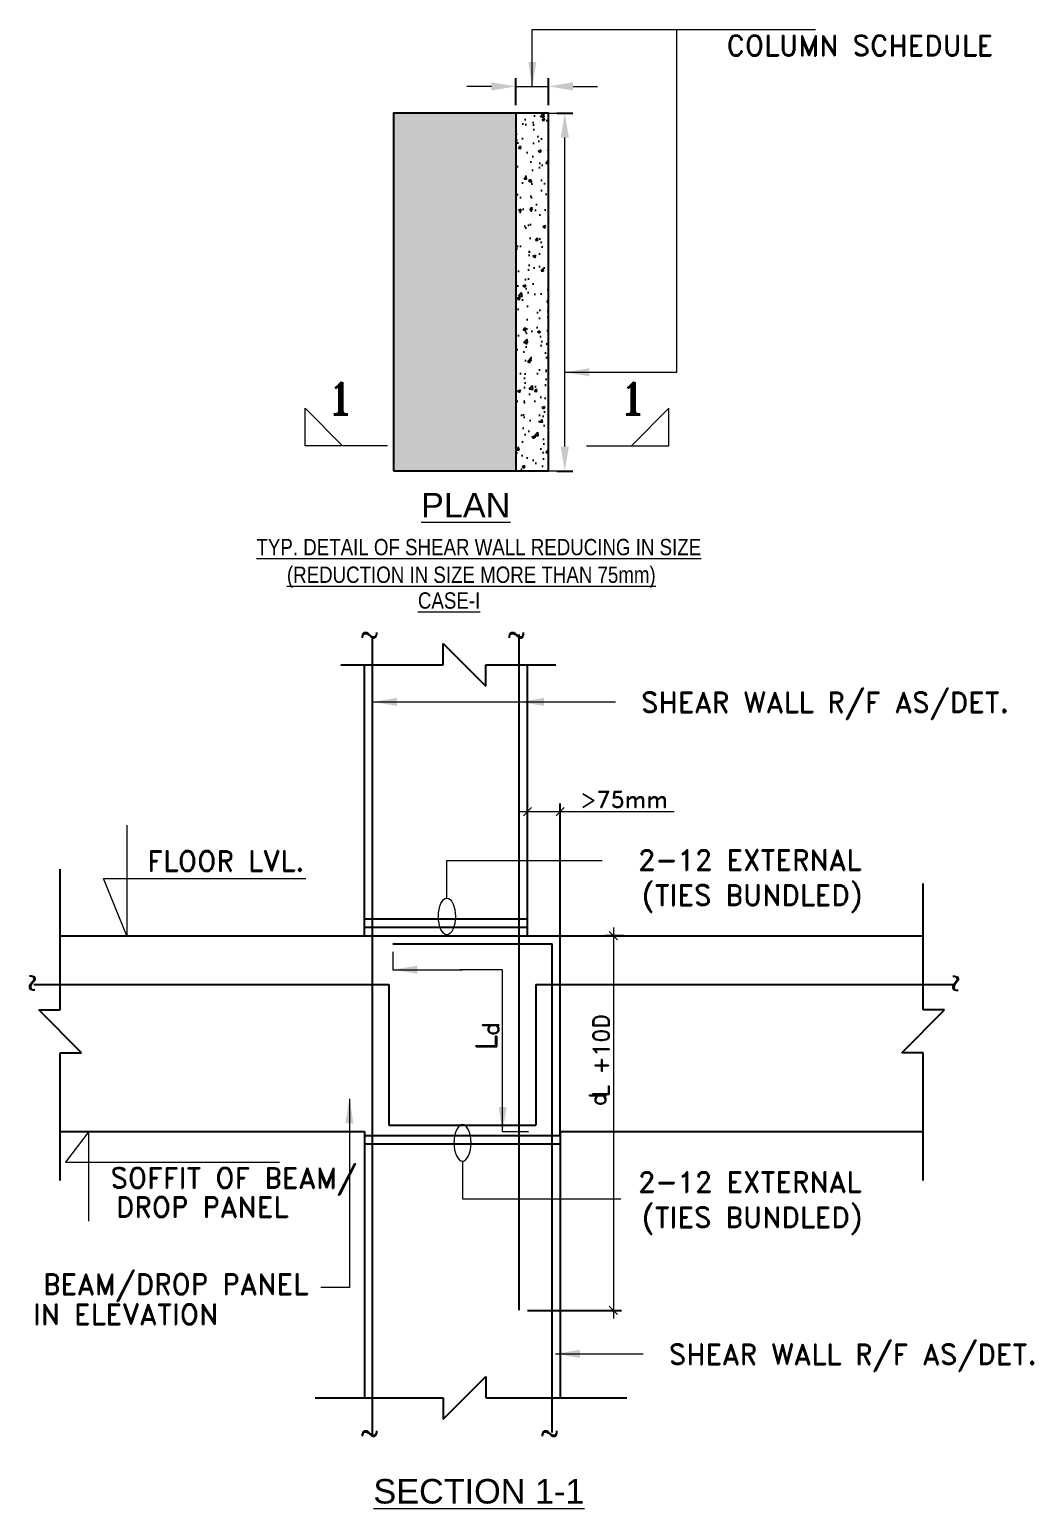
# Model space of a CAD drawing. Header units: millimetres. Extents: x 1123469 to 1752051, y -126924 to 196924.
# Drawn here: x 1666292 to 1678590, y -35415 to -17294 of the extents above; entities that cross this region are included whole.
import ezdxf
from ezdxf.enums import TextEntityAlignment as Align

# ---------------------------------------------------------------- set-up
doc = ezdxf.new("R2010")
doc.units = ezdxf.units.MM
doc.header["$LTSCALE"] = 500
doc.header["$MEASUREMENT"] = 0
doc.header["$PDMODE"] = 34
doc.linetypes.add('1', pattern=[0])
doc.linetypes.add('ACAD_ISO04W100', pattern=[30, 24, -3, 0, -3])
doc.layers.get('Defpoints').update_dxf_attribs({"lineweight": 0})
for name, color, linetype in [('beam', 4, '1'), ('GRID-STRUCTRE', 9, 'ACAD_ISO04W100'), ('Reinf', 4, 'Continuous')]:
    doc.layers.add(name, color=color, linetype=linetype)
for name, color, linetype, lineweight in [('DIAMENTION', 1, 'Continuous', 0), ('DIM', 1, 'Continuous', 20), ('LINE', 7, 'Continuous', 13), ('Omx-Hatch', 252, 'Continuous', 5), ('Omx-Text', 3, 'Continuous', 18), ('Omx-Text Heading', 91, 'Continuous', 18), ('TEXT 3', 3, 'Continuous', 5)]:
    doc.layers.add(name, color=color, linetype=linetype, lineweight=lineweight)
doc.styles.add('2MM', font='romans.shx', dxfattribs={"width": 0.7})
doc.styles.add('ARIAL', font='arial.ttf')
doc.styles.add('MAH', font='romand.shx', dxfattribs={"height": 250})
doc.styles.add('RD', font='romand.shx', dxfattribs={"height": 200})
doc.styles.add('ROMANT', font='romant__.ttf', dxfattribs={"width": 0.9, "height": 600})
doc.styles.add('STYLE4', font='ARIALN.TTF')
doc.dimstyles.new('SHUIB', dxfattribs={"dimtxt": 200, "dimasz": 180, "dimexe": 100, "dimexo": 250, "dimgap": 50, "dimtad": 2, "dimdec": 0, "dimzin": 1, "dimdsep": 46, "dimtxsty": '2MM', "dimblk": 'OBLIQUE', "dimcen": 0, "dimdle": 100, "dimclrd": 1, "dimclre": 1, "dimclrt": 3, "dimadec": 0, "dimazin": 0, "dimtfac": 1, "dimtdec": 0, "dimtix": 1, "dimtmove": 2, "dimatfit": 3, "dimfxl": 1, "dimtolj": 1, "dimlwd": -1, "dimarcsym": 0})

# ---------------------------------------------------------------- blocks, each defined once
blk = doc.blocks.new('_Oblique')
at = {"color": 0, "linetype": 'ByBlock', "lineweight": -2}
blk.add_line((-0.5, -0.5), (0.5, 0.5), dxfattribs=at)
blk = doc.blocks.new('*D96')
at = {"layer": 'Defpoints', "color": 0, "transparency": 16777216}
for p in [(1673669, -28397, 0), (1672292, -32988, 0), (1673444, -32988)]:
    blk.add_point(p, dxfattribs=at)
at = {"layer": 'Omx-Text', "color": 1, "lineweight": -2, "transparency": 16777216}
for p, q in [((1673569, -28397), (1673344, -28397)), ((1672392, -32988), (1673544, -32988))]:
    blk.add_line(p, q, dxfattribs=at)
at = {"layer": 'Omx-Text', "color": 1, "transparency": 16777216}
blk.add_line((1673444, -28297), (1673444, -33088), dxfattribs=at)
at = {"layer": 'Omx-Text', "color": 1, "transparency": 16777216, "xscale": 100, "yscale": 100, "zscale": 100}
for p, rotation in [((1673444, -28397), 90), ((1673444, -32988), 270)]:
    blk.add_blockref('_Oblique', p, dxfattribs=dict(at, rotation=rotation))
at = {"layer": 'Omx-Text', "color": 3, "transparency": 16777216, "insert": (1673294, -29866), "char_height": 200, "attachment_point": 5, "rotation": 90, "style": 'RD'}
blk.add_mtext('\\A1;L +10D', dxfattribs=at)
blk = doc.blocks.new('*D97')
at = {"layer": 'Defpoints', "color": 0, "transparency": 16777216}
for p in [(1672392, -26878), (1672392, -27285, 0), (1672793, -30953, 0)]:
    blk.add_point(p, dxfattribs=at)
at = {"layer": 'Omx-Text', "color": 1, "lineweight": -2, "transparency": 16777216}
for p, q in [((1672392, -27185), (1672392, -26778)), ((1672793, -30853), (1672793, -26778))]:
    blk.add_line(p, q, dxfattribs=at)
at = {"layer": 'Omx-Text', "color": 1, "transparency": 16777216}
for p, q in [((1672893, -26878), (1672292, -26878)), ((1674187, -26878), (1672793, -26878))]:
    blk.add_line(p, q, dxfattribs=at)
at = {"layer": 'Omx-Text', "color": 1, "transparency": 16777216, "xscale": 100, "yscale": 100, "zscale": 100, "rotation": 180}
blk.add_blockref('_Oblique', (1672392, -26878), dxfattribs=at)
at = {"layer": 'Omx-Text', "color": 1, "transparency": 16777216, "xscale": 100, "yscale": 100, "zscale": 100}
blk.add_blockref('_Oblique', (1672793, -26878), dxfattribs=at)
at = {"layer": 'Omx-Text', "color": 3, "transparency": 16777216, "insert": (1673575, -26728), "char_height": 200, "attachment_point": 5, "style": 'RD'}
blk.add_mtext('\\A1;>75mm', dxfattribs=at)
blk = doc.blocks.new('*D99')
at = {"layer": 'Defpoints', "color": 0, "ltscale": 100, "transparency": 16777216}
for p in [(1672651, -17990), (1672251, -18318, 0), (1672651, -18318, 0)]:
    blk.add_point(p, dxfattribs=at)
at = {"layer": 'DIAMENTION', "color": 1, "lineweight": -2, "ltscale": 100, "transparency": 16777216}
for p, q in [((1672251, -18218), (1672251, -17890)), ((1672651, -18218), (1672651, -17890))]:
    blk.add_line(p, q, dxfattribs=at)
at = {"layer": 'DIAMENTION', "color": 1, "ltscale": 100, "transparency": 16777216}
for p, q in [((1671951, -17990), (1671651, -17990)), ((1672251, -17990), (1672651, -17990)), ((1672951, -17990), (1673251, -17990))]:
    blk.add_line(p, q, dxfattribs=at)
for points in [[(1671951, -17940), (1671951, -18040), (1672251, -17990)], [(1672951, -17940), (1672951, -18040), (1672651, -17990)]]:
    blk.add_solid(points, dxfattribs=at)
blk = doc.blocks.new('*D100')
at = {"layer": 'Defpoints', "color": 0, "ltscale": 100, "transparency": 16777216}
for p in [(1672651, -18318, 0), (1672849, -18318), (1672651, -22703, 0)]:
    blk.add_point(p, dxfattribs=at)
at = {"layer": 'DIAMENTION', "color": 1, "lineweight": -2, "ltscale": 100, "transparency": 16777216}
for p, q in [((1672751, -18318), (1672949, -18318)), ((1672751, -22703), (1672949, -22703))]:
    blk.add_line(p, q, dxfattribs=at)
at = {"layer": 'DIAMENTION', "color": 1, "ltscale": 100, "transparency": 16777216}
blk.add_line((1672849, -22403), (1672849, -18618), dxfattribs=at)
for points in [[(1672799, -18618), (1672899, -18618), (1672849, -18318)], [(1672799, -22403), (1672899, -22403), (1672849, -22703)]]:
    blk.add_solid(points, dxfattribs=at)

msp = doc.modelspace()

# ---------------------------------------------------------------- hatches: boundary and pattern name
at = {"layer": 'GRID-STRUCTRE', "ltscale": 50}
h = msp.add_hatch(dxfattribs=at)
h.set_pattern_fill('AR-CONC', color=6, scale=50, style=0)
h.set_pattern_definition([(50, (732973.7, -148593.2), (358.63009, -31.37607), [37.5, -412.5]), (355, (732973.7, -148593.2), (-69.37567, 376.09607), [30, -330]), (100.4514, (733003.58, -148595.8), (289.25469, 344.71977), [31.8701, -350.57106]), (46.1842, (732973.7, -148493.2), (533.62052, -82.7595), [56.25, -618.75]), (96.6356, (733018.16, -148500.1), (467.33135, 487.05894), [47.80514, -525.8565]), (351.1842, (732973.7, -148493.2), (467.33097, 487.0593), [45, -495]), (21, (733023.7, -148518.2), (298.45353, -201.309445), [37.5, -412.5]), (326, (733023.7, -148518.2), (121.65767, 362.57502), [30, -330]), (71.4514, (733048.57, -148534.97), (420.11131, 161.26525), [31.8701, -350.57106]), (37.5, (732973.7, -148593.2), (6.079928, 166.446927), [0, -326, 0, -335, 0, -331.25]), (7.5, (732973.7, -148593.2), (131.53477, 197.205856), [0, -191, 0, -318.5, 0, -126.25]), (327.5, (732862.2, -148593.2), (266.911218, -11.277436), [0, -125, 0, -390, 0, -517.5]), (317.5, (732812.2, -148593.2), (291.593085, 50.05249), [0, -162.5, 0, -259, 0, -367.5])])
h.paths.add_polyline_path([(1672251.4, -22702.6), (1672651.4, -22702.6), (1672651.4, -18318), (1672257.9, -18318)])
at = {"layer": 'Omx-Hatch', "ltscale": 50}
msp.add_hatch(color=256, dxfattribs=at).paths.add_polyline_path([(1670751.4, -18318), (1670751.4, -22702.6), (1672251.4, -22702.6), (1672251.4, -18318)])

# ---------------------------------------------------------------- linework, layer by layer
at = {"layer": 'beam', "ltscale": 50}
for p, q in [((1672251.4, -22702.6, -4), (1672251.4, -18318, -4)), ((1671358.9, -25078.5, -4), (1671358.9, -24816.4, -4)), ((1671358.9, -24816.4, -4), (1671883, -25340.5, -4)), ((1670105.8, -25078.5, -4), (1671358.9, -25078.5, -4)), ((1670393.3, -28397, -4), (1670393.3, -25078.5, -4)), ((1671883, -25078.5, -4), (1672737.5, -25078.5, -4)), ((1671883, -25340.5, -4), (1671883, -25078.5, -4)), ((1672391.9, -28397, -4), (1672391.9, -25078.5, -4)), ((1666667.8, -29307.3, -4), (1666667.8, -27580.2, -4)), ((1677240.3, -29307.3, -4), (1677240.3, -27756, -4)), ((1666667.8, -28397, -4), (1677240.3, -28397, -4)), ((1666929.8, -29831.3, -4), (1666405.8, -29307.3, -4)), ((1666405.8, -29307.3, -4), (1666667.8, -29307.3, -4)), ((1676978.2, -29831.3, -4), (1677502.3, -29307.3, -4)), ((1677502.3, -29307.3, -4), (1677240.3, -29307.3, -4)), ((1666667.8, -29831.3, -4), (1666929.8, -29831.3, -4)), ((1666667.8, -31398.6, -4), (1666667.8, -29831.3, -4)), ((1677240.3, -29831.3, -4), (1676978.2, -29831.3, -4)), ((1677240.3, -31398.6, -4), (1677240.3, -29831.3, -4)), ((1666667.8, -30797, -4), (1670393.3, -30797, -4)), ((1670393.3, -30797, -4), (1670393.3, -34060.1, -4)), ((1672793.3, -30797, -4), (1672793.3, -34060.1, -4)), ((1672793.3, -30797, -4), (1677240.3, -30797, -4)), ((1671358.9, -34322.2, -4), (1671883, -33798.1, -4)), ((1671883, -33798.1, -4), (1671883, -34060.1, -4)), ((1669791.6, -34060.1, -4), (1671358.9, -34060.1, -4)), ((1671358.9, -34060.1, -4), (1671358.9, -34322.2, -4)), ((1671883, -34060.1, -4), (1673610, -34060.1, -4))]:
    msp.add_line(p, q, dxfattribs=at)
at = {"layer": 'beam', "ltscale": 50, "elevation": -4}
msp.add_lwpolyline([(1670751.4, -22702.6), (1672651.4, -22702.6), (1672651.4, -18318), (1670751.4, -18318)], close=True, dxfattribs=at)
at = {"layer": 'Defpoints', "color": 0, "linetype": 'ByBlock', "ltscale": 50}
for p in [(1670757.9, -18318, -4), (1670757.9, -18318, -4), (1672257.9, -18318, -4), (1672257.9, -18318, -4), (1672651.4, -18318, -4)]:
    msp.add_point(p, dxfattribs=at)
at = {"layer": 'DIAMENTION', "ltscale": 100}
for p, q in [((1674222.5, -17293.5, -4), (1675921.2, -17293.5, -4)), ((1672251.4, -17990.2, -4), (1672651.4, -17990.2, -4)), ((1671404.7, -27937.8, -4), (1671404.7, -27474, -4)), ((1671404.7, -27474, -4), (1673308.8, -27474, -4)), ((1670741.3, -28593.9, -4), (1670741.3, -28813.4, -4)), ((1672087.1, -30797.2, -4), (1672403.8, -30797.2, -4)), ((1671595.4, -31158.4, -4), (1671595.4, -31622.2, -4)), ((1671595.4, -31622.2, -4), (1673537.4, -31622.2, -4))]:
    msp.add_line(p, q, dxfattribs=at)
msp.add_ellipse((1671404.7, -28161.4, -4), major_axis=(0, -223.6), ratio=0.4686774, dxfattribs=at)
at = {"layer": 'DIAMENTION', "ltscale": 100, "extrusion": (-4.57245e-35, -3.69981e-15, -1)}
msp.add_ellipse((1671595.4, -30934.8, -4), major_axis=(0, 223.6), ratio=0.4686774, dxfattribs=at)
at = {"layer": 'DIM', "ltscale": 50}
msp.add_line((1672451.4, -18318, -4), (1672878.1, -18318, -4), dxfattribs=at)
at = {"layer": 'DIM'}
msp.add_line((1672651.4, -22702.6, -4), (1672925.2, -22702.6, -4), dxfattribs=at)
at = {"layer": 'LINE', "linetype": 'ByBlock', "ltscale": 3}
for p, q in [((1667484, -27041.3, -4), (1667484, -28397, -4)), ((1667484, -28397, -4), (1667199.6, -27695.3, -4)), ((1667199.6, -27695.3, -4), (1669675.3, -27695.3, -4)), ((1667017.3, -30797, -4), (1666733, -31170.4, -4)), ((1667017.3, -31893.9, -4), (1667017.3, -30797, -4)), ((1666733, -31170.4, -4), (1669354.4, -31170.4, -4))]:
    msp.add_line(p, q, dxfattribs=at)
at = {"layer": 'LINE', "color": 1, "ltscale": 50, "elevation": -4}
for points in [[(1670677.4, -22392.8), (1669667.9, -22392.8), (1669667.9, -21934.2), (1670124.3, -22392.8)], [(1673113, -22392.8), (1674122.6, -22392.8), (1674122.6, -21934.2), (1673666.1, -22392.8)]]:
    msp.add_lwpolyline(points, dxfattribs=at)
at = {"layer": 'Reinf', "ltscale": 50}
for p, q in [((1670493.3, -34516.8, -4), (1670493.3, -24733.5, -4)), ((1670393.3, -28191.6, -4), (1672391.9, -28191.6, -4)), ((1670393.3, -28291.6, -4), (1672383.3, -28291.6, -4)), ((1670741.3, -28497, -4), (1672693.3, -28497, -4)), ((1672693.3, -34485.7, -4), (1672693.3, -28497, -4)), ((1670393.3, -30847, -4), (1672793.3, -30847, -4)), ((1670393.3, -30947, -4), (1672793.3, -30947, -4))]:
    msp.add_line(p, q, dxfattribs=at)
at = {"layer": 'Reinf', "linetype": 'ByBlock', "ltscale": 3}
for p, q in [((1672291.9, -32987.6, -4), (1672291.9, -24707.7, -4)), ((1666345.7, -28997, -4), (1670693.3, -28997, -4)), ((1670693.3, -28997, -4), (1670693.3, -30717.2, -4)), ((1672493.5, -28997, -4), (1672493.5, -30717.2, -4)), ((1672493.5, -28997, -4), (1677635.2, -28997, -4)), ((1670693.3, -30717.2, -4), (1672493.5, -30717.2, -4))]:
    msp.add_line(p, q, dxfattribs=at)

# ---------------------------------------------------------------- texts
at = {"layer": 'Omx-Text', "style": 'RD'}
for s, p in [('COLUMN SCHEDULE', (1676464.4, -17489.4, -4)), ('SHEAR WALL R/F AS/DET.', (1676037.7, -25555.1, -4)), ('FLOOR LVL.', (1668698.5, -27482.8, -4)), ('2-12 EXTERNAL ', (1675198, -27468.7, -4)), ('(TIES BUNDLED)', (1675144.1, -27917.8, -4)), ('SOFFIT OF BEAM/', (1668792.9, -31382.6, -4)), ('2-12 EXTERNAL ', (1675198, -31415.7, -4)), (' DROP PANEL', (1668319, -31721.8, -4)), ('(TIES BUNDLED)', (1675144.1, -31864.8, -4)), ('BEAM/DROP PANEL', (1668079.6, -32684.8, -4)), ('IN ELEVATION', (1667468.1, -33037.2, -4)), ('SHEAR WALL R/F AS/DET.', (1676377.6, -33544.1, -4))]:
    msp.add_text(s, height=250, dxfattribs=at).set_placement(p, align=Align.MIDDLE)
at = {"layer": 'Omx-Text', "width": 348.75, "attachment_point": 1, "rotation": 90, "style": 'RD'}
for s, insert, char_height in [('d', (1671842.6, -29624.7, -4), 200), ('L', (1671765, -29799.2, -4), 250), ('d', (1673153.3, -30488.6, -4), 200)]:
    msp.add_mtext(s, dxfattribs=dict(at, insert=insert, char_height=char_height))
at = {"layer": 'Omx-Text Heading'}
for s, height, style, p in [('%%UPLAN', 300, 'ARIAL', (1671635.3, -23120.8, -4)), ('%%UTYP. DETAIL OF SHEAR WALL REDUCING IN SIZE', 200, 'STYLE4', (1671795.8, -23634.8, -4)), ('%%U(REDUCTION IN SIZE MORE THAN 75mm)', 200, 'STYLE4', (1671703.8, -23998.4, -4)), ('%%UCASE-I', 200, 'STYLE4', (1671431.6, -24289.3, -4)), ('%%USECTION 1-1', 300, 'ARIAL', (1671796.8, -35204.9, -4))]:
    msp.add_text(s, height=height, dxfattribs=dict(at, style=style)).set_placement(p, align=Align.MIDDLE)
at = {"layer": 'Reinf', "style": 'MAH'}
for p in [(1670343.2, -24810.9, -4), (1672141.9, -24810.9, -4), (1670343.2, -34594.3, -4), (1672548.7, -34594.3, -4)]:
    msp.add_text('~', height=225, dxfattribs=at).set_placement(p)
for p in [(1666228, -28858.6, -4), (1677538.3, -28863.3, -4)]:
    msp.add_text('~', height=225, rotation=270, dxfattribs=at).set_placement(p)
at = {"layer": 'TEXT 3', "style": 'ROMANT'}
for p in [(1670104.9, -21812.1, -4), (1673685.5, -21812.1, -4)]:
    msp.add_text('1', height=400, dxfattribs=at).set_placement(p, align=Align.MIDDLE)

# ---------------------------------------------------------------- dimensions: what is measured, and where the dimension line sits
at = {"layer": 'DIAMENTION', "ltscale": 100}
dim = msp.add_linear_dim(base=(1672651.4, -17990.2, -4), p1=(1672251.4, -18318, -4), p2=(1672651.4, -18318, -4), text=' ', dimstyle='SHUIB', override={"dimtxt": 300, "dimasz": 300, "dimexo": 100, "dimlfac": 0.25, "dimtxsty": 'RD', "dimsah": 1, "dimtmove": 1}, dxfattribs=at)
dim.commit()
dim.dimension.update_dxf_attribs({"geometry": '*D99', "text_midpoint": (1672451.4, -17990.2, -4)})
dim = msp.add_linear_dim(base=(1672848.9, -18318, -4), p1=(1672651.4, -22702.6, -4), p2=(1672651.4, -18318, -4), angle=90, text=' ', dimstyle='SHUIB', override={"dimtxt": 300, "dimasz": 300, "dimexo": 100, "dimlfac": 0.25, "dimtxsty": 'RD', "dimsah": 1, "dimtmove": 1}, dxfattribs=at)
dim.commit()
dim.dimension.update_dxf_attribs({"geometry": '*D100', "text_midpoint": (1672848.9, -20510.3, -4)})
at = {"layer": 'Omx-Text'}
dim = msp.add_linear_dim(base=(1672391.9, -26877.9, -4), p1=(1672793.3, -30952.8, -4), p2=(1672391.9, -27284.9, -4), text='>75mm', dimstyle='SHUIB', override={"dimtxt": 250, "dimasz": 100, "dimexo": 100, "dimlfac": 0.25, "dimtxsty": 'RD', "dimtmove": 1}, dxfattribs=at)
dim.commit()
dim.dimension.update_dxf_attribs({"geometry": '*D97', "text_midpoint": (1673575.4, -26877.9, -4), "dimtype": 160})
dim = msp.add_linear_dim(base=(1673443.9, -32987.6, -4), p1=(1673668.6, -28397, -4), p2=(1672291.9, -32987.6, -4), angle=90, text='L +10D', dimstyle='SHUIB', override={"dimtxt": 250, "dimasz": 100, "dimexo": 100, "dimlfac": 0.25, "dimtxsty": 'RD', "dimtmove": 1}, dxfattribs=at)
dim.commit()
dim.dimension.update_dxf_attribs({"geometry": '*D96', "text_midpoint": (1673443.9, -29866.4, -4), "dimtype": 160})

# ---------------------------------------------------------------- leaders
at = {"layer": 'DIAMENTION', "ltscale": 100}
for points in [[(1672451.4, -17990.2, -4), (1672451.4, -17293.5, -4), (1674320.5, -17293.5, -4)], [(1672848.9, -21492.8, -4), (1674222.5, -21492.8, -4), (1674222.5, -17293.5, -4)], [(1670494.8, -25531.6, -4), (1672291.9, -25531.6, -4)], [(1672293.4, -25531.6, -4), (1673470.1, -25531.6, -4)], [(1670741.3, -28813.4, -4), (1671595.9, -28813.4, -4)], [(1672087.8, -30797, -4), (1672087.8, -30137, -4), (1672087.8, -28813.4, -4), (1671568.3, -28813.4, -4)], [(1670210.7, -30395.5, -4), (1670210.7, -32708.1, -4), (1669859, -32708.1, -4)], [(1672733.4, -33520.6, -4), (1673810, -33520.6, -4)]]:
    msp.add_leader(points, dimstyle='SHUIB', override={"dimtxt": 300, "dimasz": 300, "dimexo": 100, "dimlfac": 0.25, "dimtxsty": 'RD', "dimtmove": 1}, dxfattribs=at)

doc.saveas('drawing.dxf')
